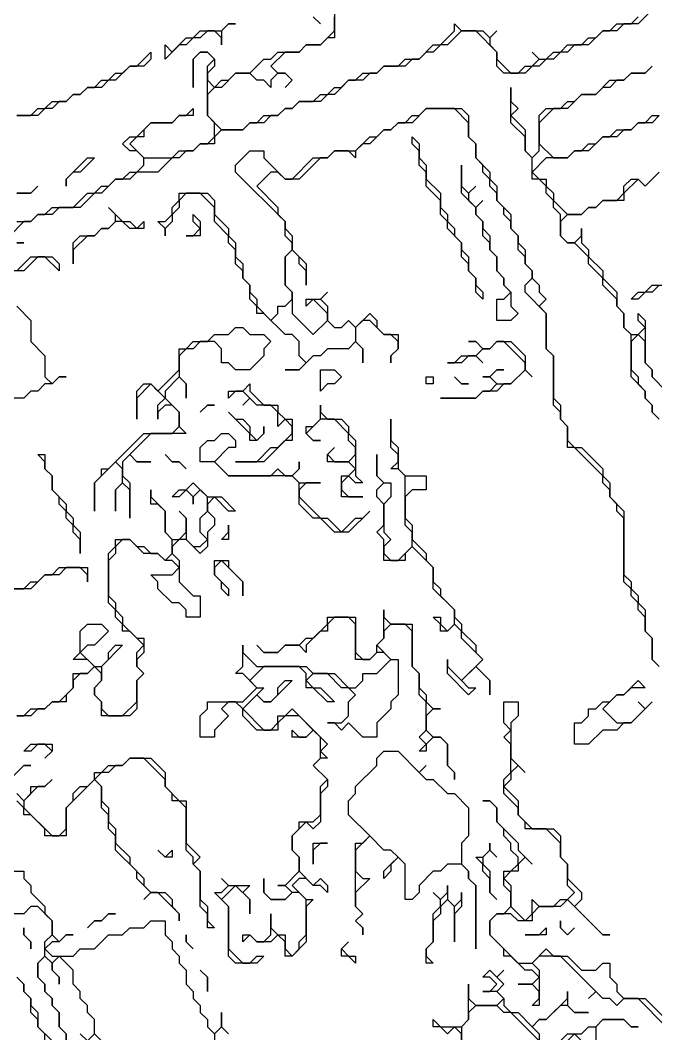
# Model space of a CAD drawing. Header units: metres. Extents: x 0 to 96.9, y 0 to 54.3.
# Drawn here: x 53.75 to 62.75, y 19.9 to 34.25 of the extents above; entities that cross this region are included whole.
import ezdxf

# ---------------------------------------------------------------- set-up
doc = ezdxf.new("R2010")
doc.units = ezdxf.units.M

msp = doc.modelspace()

# ---------------------------------------------------------------- linework, layer by layer
for points in [[(62.7, 34.4), (62.5, 34.2), (62.3, 34.2), (62.2, 34.1), (62, 34.1), (61.8, 33.9), (61.6, 33.9), (61.5, 33.8), (61.4, 33.8), (61.3, 33.7), (61.2, 33.7), (61.1, 33.6), (61, 33.6), (60.9, 33.5), (60.6, 33.5), (60.5, 33.6), (60.5, 33.8), (60.2, 34.1), (60, 34.1), (59.8, 33.9), (59.7, 33.9), (59.6, 33.8), (59.5, 33.8), (59.4, 33.7), (59.3, 33.7), (59.2, 33.6), (58.9, 33.6), (58.8, 33.5), (58.7, 33.5), (58.6, 33.4), (58.4, 33.4), (58.2, 33.2), (58.1, 33.2), (58, 33.1), (57.7, 33.1), (57.6, 33), (57.5, 33), (57.4, 32.9), (57.3, 32.9), (57.2, 32.8), (57, 32.8), (56.9, 32.7), (56.6, 32.7), (56.5, 32.6), (56.5, 32.5), (56.3, 32.5), (56.2, 32.4), (56.1, 32.4), (56, 32.3), (55.9, 32.3), (55.7, 32.1), (55.4, 32.1), (55.3, 32), (55.1, 32), (54.9, 31.8), (54.8, 31.8), (54.6, 31.6), (54.3, 31.6), (54.2, 31.5), (54, 31.5), (53.9, 31.4), (53.8, 31.4), (53.6, 31.2)], [(53.7, 31.4), (53.9, 31.4), (54, 31.5), (54.1, 31.5), (54.2, 31.6), (54.5, 31.6), (54.7, 31.8), (54.8, 31.8), (54.9, 31.9), (55, 31.9), (55.1, 32), (55.2, 32), (55.3, 32.1), (55.4, 32.1), (55.5, 32.2), (55.5, 32.3), (55.4, 32.4), (55.3, 32.4), (55.2, 32.5), (55.3, 32.6), (55.4, 32.6), (55.6, 32.8), (55.9, 32.8), (56, 32.9), (56.1, 32.9), (56.2, 33), (56.2, 32.9), (56, 32.9), (55.9, 32.8), (55.6, 32.8), (55.5, 32.7), (55.5, 32.6), (55.4, 32.6), (55.3, 32.5), (55.5, 32.3), (55.9, 32.3), (56, 32.4), (56.2, 32.4), (56.3, 32.5), (56.4, 32.5), (56.5, 32.6), (56.5, 32.8), (56.4, 32.9), (56.4, 33.6), (56.5, 33.7), (56.4, 33.8), (56.3, 33.8), (56.2, 33.7), (56.2, 33.3), (56.2, 33.7), (56.3, 33.8), (56.4, 33.8), (56.5, 33.7), (56.5, 33.6), (56.4, 33.5), (56.4, 33.4), (56.5, 33.3), (56.6, 33.4), (56.7, 33.4), (56.8, 33.5), (57, 33.5), (57.2, 33.7), (57.3, 33.7), (57.4, 33.8), (57.7, 33.8), (57.8, 33.9), (58, 33.9), (58.2, 34.1), (58.2, 34.3)], [(58.2, 34.4), (58.2, 34), (58.1, 34), (58, 33.9), (57.8, 33.9), (57.7, 33.8), (57.5, 33.8), (57.3, 33.6), (57.4, 33.5), (57.5, 33.5), (57.6, 33.4), (57.5, 33.3), (57.6, 33.4), (57.5, 33.5), (57.4, 33.5), (57.3, 33.4), (57.3, 33.3), (57.2, 33.4), (57.1, 33.4), (57, 33.5), (56.8, 33.5), (56.6, 33.3), (56.5, 33.3), (56.4, 33.2), (56.4, 32.9), (56.6, 32.7), (56.9, 32.7), (57, 32.8), (57.1, 32.8), (57.2, 32.9), (57.4, 32.9), (57.5, 33), (57.6, 33), (57.7, 33.1), (57.9, 33.1), (58, 33.2), (58.1, 33.2), (58.2, 33.3), (58.3, 33.3), (58.4, 33.4), (58.5, 33.4), (58.6, 33.5), (58.8, 33.5), (58.9, 33.6), (59.1, 33.6), (59.2, 33.7), (59.4, 33.7), (59.6, 33.9), (59.7, 33.9), (59.9, 34.1), (59.9, 34.2), (60, 34.1), (60.3, 34.1), (60.4, 34), (60.5, 34.1), (60.4, 34), (60.4, 33.9), (60.5, 33.8), (60.5, 33.7), (60.7, 33.5), (60.8, 33.5), (60.9, 33.6), (61, 33.6), (61.1, 33.7), (61, 33.8), (61.1, 33.7), (61.2, 33.7), (61.3, 33.8), (61.4, 33.8), (61.5, 33.9), (61.7, 33.9), (61.8, 34), (61.9, 34), (62, 34.1), (62.1, 34.1), (62.2, 34.2), (62.4, 34.2), (62.5, 34.3)], [(57.9, 34.3), (58, 34.2), (57.9, 34.3)], [(53.7, 32.9), (53.9, 32.9), (54, 33), (54.1, 33), (54.2, 33.1), (54.4, 33.1), (54.5, 33.2), (54.6, 33.2), (54.7, 33.3), (54.8, 33.3), (54.9, 33.4), (55, 33.4), (55.1, 33.5), (55.2, 33.5), (55.3, 33.6), (55.4, 33.6), (55.6, 33.8), (55.6, 33.7), (55.5, 33.6), (55.3, 33.6), (55.1, 33.4), (55, 33.4), (54.9, 33.3), (54.7, 33.3), (54.6, 33.2), (54.5, 33.2), (54.4, 33.1), (54.3, 33.1), (54.2, 33), (54.1, 33), (54, 32.9), (53.7, 32.9)], [(62.8, 28.6), (62.7, 28.7), (62.7, 28.8), (62.6, 28.9), (62.6, 29), (62.4, 29.2), (62.4, 29.8), (62.3, 29.9), (62.3, 30.1), (62.2, 30.2), (62.2, 30.3), (62, 30.5), (62, 30.6), (61.8, 30.8), (61.8, 30.9), (61.6, 31.1), (61.5, 31.1), (61.4, 31.2), (61.4, 31.5), (61.3, 31.6), (61.3, 31.7), (61.2, 31.8), (61.2, 31.9), (61.1, 32), (61, 32), (61, 32.3), (60.9, 32.4), (60.9, 32.6), (60.7, 32.8), (60.7, 33.3), (60.7, 33.1), (60.8, 33), (60.7, 32.9), (60.9, 32.7), (60.9, 32.4), (61, 32.3), (61.1, 32.4), (61.1, 32.9), (61.2, 33), (61.4, 33), (61.5, 33.1), (61.6, 33.1), (61.7, 33.2), (61.9, 33.2), (62.1, 33.4), (62.3, 33.4), (62.4, 33.5), (62.6, 33.5), (62.7, 33.6), (62.6, 33.5), (62.4, 33.5), (62.3, 33.4), (62.2, 33.4), (62.1, 33.3), (62, 33.3), (61.9, 33.2), (61.7, 33.2), (61.5, 33), (61.3, 33), (61.1, 32.8), (61.1, 32.5), (61.3, 32.3), (61.5, 32.3), (61.6, 32.4), (61.7, 32.4), (61.8, 32.5), (61.9, 32.5), (62, 32.6), (62.1, 32.6), (62.2, 32.7), (62.4, 32.7), (62.5, 32.8), (62.6, 32.8), (62.7, 32.9), (62.8, 32.9)], [(62.8, 25.1), (62.7, 25.2), (62.7, 25.5), (62.6, 25.6), (62.6, 25.8), (62.5, 25.9), (62.5, 26), (62.4, 26.1), (62.4, 26.2), (62.3, 26.3), (62.3, 27.2), (62.2, 27.3), (62.2, 27.4), (62.1, 27.5), (62.1, 27.6), (62, 27.7), (62, 27.8), (61.6, 28.2), (61.5, 28.2), (61.5, 28.5), (61.4, 28.6), (61.4, 28.7), (61.3, 28.8), (61.3, 29.5), (61.2, 29.6), (61.2, 30.1), (60.9, 30.4), (60.9, 30.5), (61, 30.6), (61, 30.7), (60.9, 30.8), (60.9, 30.9), (60.8, 31), (60.8, 31.2), (60.7, 31.3), (60.7, 31.4), (60.6, 31.5), (60.6, 31.6), (60.5, 31.7), (60.5, 31.8), (60.4, 31.9), (60.4, 32), (60.3, 32.1), (60.3, 32.2), (60.2, 32.3), (60.2, 32.5), (60.1, 32.6), (60.1, 32.8), (59.9, 33), (59.5, 33), (59.3, 32.8), (59.1, 32.8), (59, 32.7), (58.9, 32.7), (58.7, 32.5), (58.6, 32.5), (58.5, 32.4), (58.5, 32.3), (58.4, 32.4), (58.2, 32.4), (58.1, 32.3), (58, 32.3), (57.7, 32), (57.5, 32), (57.4, 32.1), (57.3, 32.1), (57.1, 31.9), (57.4, 31.6), (57.4, 31.5), (57.5, 31.4), (57.5, 31.3), (57.6, 31.2), (57.6, 31), (57.8, 30.8), (57.8, 30.5), (57.8, 30.7), (57.7, 30.8), (57.7, 30.9), (57.6, 31), (57.5, 30.9), (57.5, 30.5), (57.6, 30.4), (57.6, 30.1), (57.9, 29.8), (58.1, 30), (58.1, 30.1), (57.9, 30.3), (57.8, 30.2), (57.8, 30.3), (58, 30.3), (58.1, 30.4), (58, 30.3), (58.1, 30.2), (58.1, 30), (58.2, 29.9), (58.3, 29.9), (58.4, 30), (58.5, 29.9), (58.7, 30.1), (58.8, 30), (58.8, 29.9), (58.9, 29.8), (59.1, 29.8), (59.1, 29.6), (59, 29.5), (59, 29.4), (59, 29.5), (59.1, 29.6), (59.1, 29.7), (59, 29.8), (58.9, 29.8), (58.7, 30), (58.6, 30), (58.5, 29.9), (58.5, 29.7), (58.6, 29.6), (58.6, 29.4), (58.6, 29.6), (58.5, 29.7), (58.4, 29.6), (58.1, 29.6), (58, 29.5), (57.9, 29.5), (57.7, 29.3), (57.5, 29.3), (57.7, 29.3), (57.8, 29.4), (57.7, 29.5), (57.7, 29.7), (57.6, 29.8), (57.5, 29.8), (57.2, 30.1), (57.1, 30.1), (57.1, 30.2), (57, 30.3), (57, 30.5), (56.9, 30.6), (56.9, 30.7), (56.8, 30.8), (56.8, 31), (56.7, 31.1), (56.7, 31.2), (56.5, 31.4), (56.5, 31.6), (56.3, 31.8), (56.1, 31.8), (56, 31.7), (56, 31.6), (55.9, 31.5), (55.9, 31.4), (55.8, 31.3), (55.8, 31.2), (55.8, 31.3), (55.7, 31.4), (55.8, 31.4), (55.9, 31.5), (55.9, 31.6), (56, 31.7), (56, 31.8), (56.4, 31.8), (56.5, 31.7), (56.5, 31.5), (56.7, 31.3), (56.7, 31.2), (56.8, 31.1), (56.8, 30.9), (56.9, 30.8), (56.9, 30.6), (57, 30.5), (57, 30.4), (57.1, 30.3), (57.1, 30.2), (57.3, 30), (57.4, 30.1), (57.4, 30.2), (57.5, 30.2), (57.6, 30.3), (57.6, 30.4), (57.5, 30.5), (57.5, 30.9), (57.6, 31), (57.6, 31.1), (57.5, 31.2), (57.5, 31.4), (56.8, 32.1), (56.8, 32.2), (57, 32.4), (57.2, 32.4), (57.2, 32.3), (57.5, 32), (57.6, 32), (57.9, 32.3), (58.1, 32.3), (58.2, 32.4), (58.5, 32.4), (58.7, 32.6), (58.8, 32.6), (58.9, 32.7), (59, 32.7), (59.1, 32.8), (59.2, 32.8), (59.3, 32.9), (59.4, 32.9), (59.5, 33), (60, 33), (60.1, 32.9), (60.1, 32.6), (60.2, 32.5), (60.2, 32.3), (60.4, 32.1), (60.4, 32), (60.5, 31.9), (60.5, 31.7), (60.7, 31.5), (60.7, 31.3), (60.8, 31.2), (60.8, 31.1), (60.9, 31), (60.9, 30.8), (61, 30.7), (61, 30.6), (61.1, 30.5), (61.1, 30.4), (61.2, 30.3), (61.1, 30.2), (61.2, 30.1), (61.2, 29.6), (61.3, 29.5), (61.3, 28.9), (61.4, 28.8), (61.4, 28.6), (61.5, 28.5), (61.5, 28.3), (61.6, 28.2), (61.7, 28.2), (62, 27.9), (62, 27.8), (62.1, 27.7), (62.1, 27.5), (62.3, 27.3), (62.3, 26.4), (62.4, 26.3), (62.4, 26.2), (62.5, 26.1), (62.5, 26), (62.6, 25.9), (62.6, 25.6), (62.7, 25.5), (62.7, 25.2), (62.8, 25.1)], [(62.8, 32.9), (62.7, 32.8), (62.5, 32.8), (62.4, 32.7), (62.3, 32.7), (62.2, 32.6), (62, 32.6), (61.8, 32.4), (61.6, 32.4), (61.5, 32.3), (61.2, 32.3), (61, 32.1), (61.1, 32), (61.2, 32), (61.2, 31.9), (61.3, 31.8), (61.3, 31.7), (61.5, 31.5), (61.7, 31.5), (61.8, 31.6), (61.9, 31.6), (62, 31.7), (62.2, 31.7), (62.3, 31.8), (62.3, 31.9), (62.4, 32), (62.5, 32), (62.6, 31.9), (62.8, 32.1)], [(62.8, 32.1), (62.6, 31.9), (62.5, 32), (62.3, 31.8), (62.3, 31.7), (62, 31.7), (61.9, 31.6), (61.8, 31.6), (61.7, 31.5), (61.5, 31.5), (61.4, 31.4), (61.4, 31.2), (61.5, 31.1), (61.6, 31.1), (61.7, 31.2), (61.7, 31.3), (61.7, 31.1), (61.8, 31), (61.8, 30.9), (62, 30.7), (62, 30.6), (62.2, 30.4), (62.2, 30.2), (62.3, 30.1), (62.3, 29.9), (62.4, 29.8), (62.5, 29.8), (62.6, 29.9), (62.5, 30), (62.5, 30.1), (62.6, 30), (62.6, 29.4), (62.7, 29.3), (62.7, 29.2), (62.9, 29)], [(53.7, 31.8), (53.9, 31.8), (54, 31.9), (53.9, 31.8), (53.7, 31.8)], [(53.7, 31.1), (53.8, 31.1), (53.7, 31.1)], [(53.7, 30.7), (53.9, 30.9), (54.2, 30.9), (54.3, 30.8), (54.3, 30.7), (54.1, 30.9), (54, 30.9), (53.8, 30.7), (53.6, 30.7)], [(62.8, 30.5), (62.7, 30.4), (62.6, 30.4), (62.5, 30.3), (62.4, 30.3), (62.5, 30.4), (62.6, 30.4), (62.7, 30.5), (63, 30.5)], [(53.7, 30.2), (53.9, 30), (53.9, 29.7), (54.1, 29.5), (54.1, 29.2), (54.2, 29.1), (54.3, 29.2), (54.4, 29.2), (54.3, 29.2), (54.2, 29.1), (54.1, 29.1), (54, 29), (53.9, 29), (53.8, 28.9), (53.6, 28.9)], [(62.9, 29), (62.7, 29.2), (62.7, 29.3), (62.6, 29.4), (62.6, 29.7), (62.5, 29.8), (62.4, 29.7), (62.4, 29.3), (62.5, 29.2), (62.5, 29.1), (62.6, 29), (62.6, 28.9), (62.7, 28.8), (62.7, 28.7), (62.8, 28.6)], [(53.7, 24.4), (53.8, 24.4), (53.9, 24.5), (54.1, 24.5), (54.2, 24.6), (54.3, 24.6), (54.5, 24.8), (54.5, 25), (54.7, 25), (54.8, 25.1), (54.7, 25.2), (54.5, 25.2), (54.6, 25.3), (54.6, 25.6), (54.7, 25.7), (54.9, 25.7), (55, 25.6), (54.8, 25.4), (54.7, 25.4), (54.6, 25.3), (54.8, 25.1), (54.9, 25.1), (55, 25.2), (55, 25.3), (55.1, 25.4), (55.2, 25.4), (54.9, 25.1), (54.9, 24.9), (54.8, 24.8), (54.8, 24.7), (54.9, 24.6), (54.9, 24.5), (55, 24.4), (55.2, 24.4), (55.4, 24.6), (55.4, 24.9), (55.5, 25), (55.4, 25.1), (55.4, 25.3), (55.5, 25.4), (55.3, 25.6), (55.2, 25.6), (55.2, 25.7), (55.1, 25.8), (55.1, 25.9), (55, 26), (55, 26.7), (55.1, 26.8), (55.1, 26.9), (55.3, 26.9), (55.4, 26.8), (55.5, 26.8), (55.6, 26.7), (55.7, 26.7), (55.8, 26.6), (55.9, 26.7), (55.9, 26.9), (55.8, 27), (55.8, 27.3), (55.7, 27.4), (55.6, 27.4), (55.6, 27.6), (55.6, 27.5), (55.8, 27.3), (55.8, 27), (55.9, 26.9), (56, 26.9), (56.1, 27), (56.1, 27.2), (56, 27.3), (56.1, 27.2), (56.1, 26.9), (56.2, 26.8), (56.3, 26.8), (56.4, 26.9), (56.3, 27), (56.3, 27.2), (56.4, 27.3), (56.4, 27.5), (56.3, 27.6), (56.2, 27.5), (56.2, 27.4), (56.2, 27.5), (56.1, 27.6), (56, 27.5), (55.9, 27.5), (56, 27.6), (56.1, 27.6), (56.2, 27.7), (56.4, 27.5), (56.6, 27.5), (56.8, 27.3), (56.7, 27.3), (56.5, 27.5), (56.4, 27.4), (56.4, 27.3), (56.5, 27.2), (56.5, 27.1), (56.4, 27), (56.4, 26.8), (56.3, 26.7), (56.1, 26.9), (56, 26.9), (55.9, 26.8), (55.9, 26.7), (56, 26.6), (56, 26.3), (56.2, 26.1), (56.3, 26.1), (56.3, 25.8), (56.1, 25.8), (56.1, 25.9), (56, 26), (55.9, 26), (55.7, 26.2), (55.7, 26.3), (55.6, 26.4), (55.9, 26.4), (56, 26.5), (55.9, 26.6), (55.8, 26.6), (55.7, 26.7), (55.5, 26.7), (55.3, 26.9), (55.2, 26.9), (55.1, 26.8), (55.1, 26.7), (55, 26.6), (55, 26.1), (55.1, 26), (55.1, 25.9), (55.2, 25.8), (55.2, 25.7), (55.4, 25.5), (55.5, 25.5), (55.5, 25.3), (55.4, 25.2), (55.4, 25.1), (55.5, 25), (55.4, 24.9), (55.4, 24.5), (55.3, 24.4), (54.9, 24.4), (54.9, 24.6), (54.8, 24.7), (54.8, 24.8), (54.9, 24.9), (54.9, 25), (54.8, 25.1), (54.7, 25), (54.6, 25), (54.5, 24.9), (54.5, 24.8), (54.4, 24.7), (54.4, 24.6), (54.2, 24.6), (54.1, 24.5), (54, 24.5), (53.9, 24.4), (53.7, 24.4)], [(53.6, 26.2), (53.8, 26.2), (53.9, 26.3), (54, 26.3), (54.1, 26.4), (54.2, 26.4), (54.3, 26.5), (54.7, 26.5), (54.7, 26.3), (54.7, 26.4), (54.6, 26.5), (54.4, 26.5), (54.3, 26.4), (54.1, 26.4), (53.9, 26.2), (53.6, 26.2)], [(62.9, 20), (62.5, 20.4), (62.3, 20.4), (62.2, 20.3), (62.1, 20.4), (62, 20.4), (61.9, 20.5), (61.8, 20.4), (61.9, 20.5), (61.4, 21), (61.1, 21), (61, 20.9), (61.1, 20.8), (61.1, 20.3), (61, 20.3), (61.1, 20.4), (61.1, 20.5), (61, 20.6), (60.8, 20.6), (61, 20.6), (61.1, 20.7), (61, 20.8), (60.9, 20.8), (60.7, 21), (60.6, 21), (60.6, 21.1), (60.4, 21.3), (60.4, 21.5), (60.5, 21.6), (60.6, 21.6), (60.7, 21.7), (60.7, 21.9), (60.6, 22), (60.6, 22.2), (60.7, 22.2), (60.8, 22.3), (60.8, 22.4), (60.7, 22.5), (60.7, 22.6), (60.6, 22.7), (60.6, 22.8), (60.5, 22.9), (60.5, 23.1), (60.4, 23.2), (60.3, 23.2), (60.4, 23.2), (60.5, 23.1), (60.5, 22.9), (60.8, 22.6), (60.8, 22.5), (61, 22.3), (60.9, 22.4), (60.8, 22.3), (60.8, 22.2), (60.7, 22.2), (60.6, 22.1), (60.7, 22), (60.7, 21.7), (60.9, 21.5), (61, 21.6), (61, 21.8), (61.1, 21.7), (61.3, 21.7), (61.4, 21.8), (61.5, 21.8), (61.6, 21.9), (61.5, 22), (61.5, 22.3), (61.4, 22.4), (61.4, 22.6), (61.2, 22.8), (60.9, 22.8), (60.9, 22.9), (60.8, 23), (60.8, 23.1), (60.6, 23.3), (60.6, 23.5), (60.7, 23.6), (60.7, 24), (60.6, 24.1), (60.7, 24.2), (60.6, 24.3), (60.6, 24.6), (60.8, 24.6), (60.8, 24.4), (60.7, 24.3), (60.7, 23.8), (60.9, 23.6), (60.8, 23.7), (60.7, 23.6), (60.7, 23.5), (60.6, 23.4), (60.8, 23.2), (60.8, 23), (61, 22.8), (61.3, 22.8), (61.4, 22.7), (61.4, 22.4), (61.5, 22.3), (61.5, 22.1), (61.7, 21.9), (61.7, 21.8), (61.6, 21.7), (62, 21.3), (62.1, 21.3), (62, 21.3), (61.5, 21.8), (61.4, 21.7), (61.1, 21.7), (61, 21.6), (61, 21.5), (60.8, 21.5), (60.7, 21.6), (60.5, 21.6), (60.4, 21.5), (60.4, 21.3), (60.8, 20.9), (61, 20.9), (61.2, 21.1), (61.3, 21), (61.5, 21), (61.7, 20.8), (61.9, 20.8), (62, 20.9), (62.1, 20.9), (62.1, 20.7), (62.2, 20.6), (62.2, 20.5), (62.3, 20.4), (62.6, 20.4), (62.9, 20.1)], [(53.6, 23.5), (53.8, 23.7), (53.9, 23.7), (53.8, 23.7), (53.7, 23.6)], [(53.7, 23.3), (53.8, 23.2), (53.9, 23.3), (53.9, 23.4), (54.1, 23.4), (54.2, 23.5), (54.1, 23.4), (54, 23.4), (53.8, 23.2), (53.8, 23.1), (54.2, 22.7), (54.3, 22.7), (54.4, 22.8), (54.4, 23.1), (54.5, 23.2), (54.5, 23.3), (54.6, 23.4), (54.7, 23.4), (54.8, 23.5), (54.8, 23.6), (54.9, 23.6), (55, 23.7), (55.2, 23.7), (55.3, 23.8), (55.6, 23.8), (55.8, 23.6), (55.8, 23.4), (56, 23.2), (56.1, 23.2), (56.1, 22.6), (56.3, 22.4), (56.2, 22.3), (56.3, 22.2), (56.3, 21.8), (56.4, 21.7), (56.4, 21.5), (56.5, 21.4), (56.4, 21.4), (56.4, 21.6), (56.3, 21.7), (56.3, 22.2), (56.2, 22.3), (56.2, 22.4), (56.1, 22.5), (56.1, 23.1), (56, 23.2), (55.9, 23.2), (55.9, 23.3), (55.8, 23.4), (55.8, 23.5), (55.5, 23.8), (55.3, 23.8), (55.2, 23.7), (55.1, 23.7), (55, 23.6), (54.9, 23.6), (54.8, 23.5), (54.9, 23.4), (54.9, 23.2), (55, 23.1), (55, 22.9), (55.1, 22.8), (55.1, 22.6), (55.3, 22.4), (55.3, 22.3), (55.5, 22.1), (55.5, 22), (55.6, 21.9), (55.8, 21.9), (55.9, 21.8), (55.9, 21.7), (56, 21.6), (56, 21.5), (56, 21.6), (55.7, 21.9), (55.6, 21.9), (55.5, 21.8), (55.6, 21.9), (55.4, 22.1), (55.4, 22.2), (55.1, 22.5), (55.1, 22.7), (55, 22.8), (55, 23), (54.9, 23.1), (54.9, 23.4), (54.8, 23.5), (54.4, 23.1), (54.4, 22.7), (54.1, 22.7), (54.1, 22.8), (53.9, 23), (53.8, 23), (53.8, 23.1), (53.7, 23.2)], [(53.5, 22.2), (53.8, 22.2), (53.8, 22.1), (53.9, 22), (53.9, 21.9), (54.1, 21.7), (54.1, 21.6), (54.2, 21.5), (54.2, 21.3), (54.3, 21.2), (54.4, 21.3), (54.5, 21.3), (54.4, 21.3), (54.3, 21.2), (54.2, 21.2), (54.1, 21.1), (54.2, 21), (54.5, 21), (54.6, 21.1), (54.8, 21.1), (55, 21.3), (55.2, 21.3), (55.3, 21.4), (55.5, 21.4), (55.6, 21.5), (55.8, 21.5), (55.8, 21.3), (55.9, 21.2), (55.9, 21.1), (56, 21), (56, 20.9), (56.1, 20.8), (56.1, 20.6), (56.2, 20.5), (56.2, 20.4), (56.3, 20.3), (56.3, 20.2), (56.4, 20.1), (56.4, 20), (56.5, 19.9), (56.6, 20), (56.6, 20.2), (56.6, 20), (56.7, 19.9), (56.6, 20), (56.5, 19.9), (56.5, 19.7)], [(54.4, 19.8), (54.4, 19.9), (54.3, 20), (54.3, 20.2), (54.2, 20.3), (54.2, 20.4), (54.1, 20.5), (54.1, 20.6), (54, 20.7), (54, 20.9), (54.1, 21), (54.1, 21.2), (54.2, 21.3), (54.2, 21.5), (54, 21.7), (53.9, 21.7), (53.8, 21.6), (53.6, 21.6)], [(54.7, 19.8), (54.6, 19.9), (54.7, 19.8), (54.8, 19.9), (54.8, 20.1), (54.7, 20.2), (54.7, 20.3), (54.6, 20.4), (54.6, 20.5), (54.5, 20.6), (54.5, 20.8), (54.3, 21), (54.2, 20.9), (54.2, 20.8), (54.3, 20.7), (54.3, 20.6), (54.3, 20.7), (54.2, 20.8), (54.2, 20.9), (54.1, 21), (54, 20.9), (54, 20.7), (54.1, 20.6), (54.1, 20.5), (54.2, 20.4), (54.2, 20.3), (54.3, 20.2), (54.3, 20), (54.4, 19.9), (54.4, 19.8)], [(53.7, 20.7), (53.8, 20.6), (53.8, 20.5), (53.9, 20.4), (53.9, 20.3), (54, 20.2), (54, 20), (54.2, 19.8)], [(54.1, 19.8), (54.1, 19.9), (54, 20), (54, 20.1), (53.9, 20.2), (53.9, 20.4), (53.8, 20.5), (53.8, 20.6), (53.7, 20.7)], [(60, 19.5), (60, 19.9), (59.9, 20), (59.8, 19.9), (59.7, 20), (59.6, 20), (59.6, 20.1), (59.7, 20), (60, 20), (60.1, 20.1), (60.1, 20.6), (60.1, 20.4), (60.2, 20.3), (60.5, 20.3), (60.6, 20.4), (60.5, 20.5), (60.3, 20.5), (60.4, 20.5), (60.5, 20.6), (60.4, 20.7), (60.3, 20.7), (60.4, 20.8), (60.5, 20.7), (60.6, 20.8), (60.5, 20.7), (60.6, 20.6), (60.5, 20.5), (60.6, 20.4), (60.6, 20.3), (60.7, 20.2), (60.8, 20.2), (61, 20), (61.1, 20.1), (61.2, 20.1), (61.5, 20.4), (61.5, 20.5), (61.5, 20.3), (61.6, 20.2), (61.8, 20.2), (61.6, 20.2), (61.5, 20.3), (61.4, 20.3), (61.2, 20.1), (61.1, 20.1), (61, 20), (61.1, 19.9), (61.1, 19.8)], [(61.1, 19.8), (60.7, 20.2), (60.6, 20.2), (60.5, 20.3), (60.2, 20.3), (60.1, 20.2), (60.1, 20.1), (60, 20), (60, 19.5)], [(61.3, 19.7), (61.5, 19.9), (61.7, 19.9), (61.8, 20), (61.9, 20), (62, 20.1), (62.3, 20.1), (62.4, 20), (62.5, 20), (62.4, 20), (62.3, 20.1), (62, 20.1), (61.9, 20), (61.9, 19.8)], [(54.9, 19.8), (54.8, 19.9), (54.7, 19.8)], [(61.8, 19.7), (61.6, 19.9), (61.4, 19.7)]]:
    msp.add_lwpolyline(points)
for points in [[(55.8, 33.7), (55.8, 33.9), (55.9, 33.8), (56.1, 34), (56.2, 34), (56.3, 34.1), (56.6, 34.1), (56.7, 34.2), (56.8, 34.2), (56.7, 34.2), (56.6, 34.1), (56.6, 33.9), (56.6, 34), (56.5, 34.1), (56.4, 34.1), (56.3, 34), (56.2, 34), (56.1, 33.9), (56, 33.9)], [(60.3, 30.3), (60.2, 30.4), (60.2, 30.6), (60.1, 30.7), (60.1, 30.8), (60, 30.9), (60, 31.1), (59.8, 31.3), (59.8, 31.4), (59.7, 31.5), (59.7, 31.7), (59.5, 31.9), (59.5, 32.1), (59.4, 32.2), (59.4, 32.4), (59.3, 32.5), (59.3, 32.6), (59.4, 32.5), (59.4, 32.3), (59.5, 32.2), (59.5, 32), (59.7, 31.8), (59.7, 31.6), (59.8, 31.5), (59.8, 31.4), (59.9, 31.3), (59.9, 31.2), (60, 31.1), (60, 31), (60.1, 30.9), (60.1, 30.7), (60.2, 30.6), (60.2, 30.5), (60.3, 30.4)], [(54.4, 31.9), (54.4, 32), (54.7, 32.3), (54.8, 32.3), (54.6, 32.1), (54.5, 32.1), (54.4, 32)], [(60.5, 30), (60.5, 30.3), (60.6, 30.3), (60.7, 30.4), (60.6, 30.5), (60.6, 30.6), (60.5, 30.7), (60.5, 30.9), (60.4, 31), (60.4, 31.1), (60.3, 31.2), (60.3, 31.4), (60.2, 31.5), (60.2, 31.6), (60, 31.8), (60, 32.2), (60, 31.9), (60.1, 31.8), (60.2, 31.9), (60.1, 31.8), (60.1, 31.7), (60.2, 31.6), (60.3, 31.7), (60.2, 31.6), (60.2, 31.5), (60.3, 31.4), (60.3, 31.3), (60.4, 31.2), (60.4, 31), (60.5, 30.9), (60.5, 30.7), (60.6, 30.6), (60.6, 30.5), (60.7, 30.4), (60.7, 30.2), (60.8, 30.1), (60.7, 30)], [(54.5, 30.8), (54.5, 31.1), (54.6, 31.2), (54.8, 31.2), (54.9, 31.3), (55, 31.3), (55.1, 31.4), (55.1, 31.5), (55, 31.6), (55.2, 31.4), (55.3, 31.4), (55.4, 31.3), (55.5, 31.4), (55.5, 31.3), (55.3, 31.3), (55.2, 31.4), (55.1, 31.4), (55, 31.3), (54.9, 31.3), (54.8, 31.2), (54.7, 31.2), (54.5, 31)], [(56.1, 31.2), (56.2, 31.2), (56.3, 31.3), (56.2, 31.4), (56.2, 31.5), (56.3, 31.4), (56.3, 31.2)], [(55.3, 27.2), (55.3, 27.6), (55.2, 27.7), (55.1, 27.6), (55.1, 27.3), (55.1, 27.6), (55.2, 27.7), (55.2, 27.9), (55.1, 28), (54.8, 27.7), (54.8, 27.3), (54.8, 27.7), (54.9, 27.8), (54.9, 27.9), (55, 27.9), (55.5, 28.4), (55.9, 28.4), (56, 28.5), (56, 28.7), (55.9, 28.8), (55.8, 28.8), (55.7, 28.7), (55.7, 28.6), (55.7, 28.8), (55.8, 28.9), (55.6, 29.1), (55.4, 28.9), (55.4, 28.6), (55.4, 29), (55.5, 29.1), (55.6, 29.1), (55.7, 29), (56, 29.3), (56, 29.6), (56.1, 29.6), (56.2, 29.7), (56.4, 29.7), (56.5, 29.8), (56.7, 29.8), (56.8, 29.9), (56.9, 29.9), (57, 29.8), (57.2, 29.8), (57.3, 29.7), (57.2, 29.6), (57.2, 29.5), (57, 29.3), (56.8, 29.3), (56.7, 29.4), (56.6, 29.4), (56.6, 29.6), (56.5, 29.7), (56.3, 29.7), (56.2, 29.6), (56.1, 29.6), (56, 29.5), (56, 29.2), (56.1, 29.1), (56.1, 28.9), (56.1, 29.1), (56, 29.2), (55.8, 29), (55.8, 28.9), (56, 28.7), (56, 28.5), (56.1, 28.4), (55.6, 28.4), (55.3, 28.1), (55.4, 28), (55.6, 28), (55.4, 28), (55.3, 28.1), (55.2, 28), (55.2, 27.8), (55.3, 27.7)], [(59.7, 28.9), (60.2, 28.9), (60.3, 29), (60.4, 29), (60.5, 29.1), (60.4, 29.2), (60.3, 29.2), (60.4, 29.2), (60.5, 29.3), (60.6, 29.3), (60.5, 29.3), (60.4, 29.2), (60.5, 29.1), (60.7, 29.1), (60.9, 29.3), (60.9, 29.4), (60.6, 29.7), (60.5, 29.7), (60.4, 29.6), (60.3, 29.6), (60.2, 29.5), (60.3, 29.4), (60.2, 29.5), (60.1, 29.5), (60, 29.4), (59.8, 29.4), (59.9, 29.4), (60, 29.5), (60.2, 29.5), (60.3, 29.6), (60.2, 29.7), (60.1, 29.7), (60.2, 29.7), (60.3, 29.6), (60.4, 29.6), (60.5, 29.7), (60.7, 29.7), (60.9, 29.5), (60.9, 29.3), (61, 29.2), (60.9, 29.3), (60.7, 29.1), (60.6, 29.1), (60.5, 29), (60.3, 29), (60.2, 28.9)], [(58, 29), (58, 29.3), (58.2, 29.3), (58.3, 29.2), (58.2, 29.1), (58.1, 29.1)], [(59.5, 29.1), (59.5, 29.2), (59.6, 29.2), (59.6, 29.1)], [(60, 29.1), (59.9, 29.2), (60, 29.1), (60.1, 29.1)], [(56.8, 28), (57.1, 28), (57.3, 28.2), (57.4, 28.2), (57.6, 28.4), (57.6, 28.5), (57.5, 28.6), (57.4, 28.5), (57.4, 28.7), (57.3, 28.8), (57.1, 28.8), (57, 28.9), (56.9, 28.8), (57, 28.9), (56.9, 29), (56.8, 29), (56.7, 28.9), (56.7, 29), (56.9, 29), (57, 29.1), (57, 29), (57.2, 28.8), (57.4, 28.8), (57.4, 28.7), (57.5, 28.6), (57.6, 28.6), (57.6, 28.3), (57.5, 28.3), (57.2, 28)], [(56.3, 28.7), (56.4, 28.8), (56.5, 28.8), (56.4, 28.8)], [(57, 28.3), (57, 28.4), (56.7, 28.7), (56.8, 28.6), (56.9, 28.6), (57, 28.5), (57, 28.4), (57.1, 28.3), (57.2, 28.4), (57.2, 28.5), (57.2, 28.4), (57.1, 28.3)], [(58.3, 27.5), (58.3, 27.8), (58.4, 27.8), (58.5, 27.9), (58.4, 28), (58.1, 28), (58.1, 28.1), (58.2, 28.2), (58.1, 28.1), (58.2, 28), (58.4, 28), (58.5, 28.1), (58.5, 28.2), (58.4, 28.3), (58.4, 28.4), (58.2, 28.6), (58, 28.6), (57.8, 28.4), (57.9, 28.3), (58, 28.3), (57.9, 28.3), (57.8, 28.4), (57.8, 28.5), (57.9, 28.5), (58, 28.6), (58, 28.8), (58, 28.7), (58.1, 28.6), (58.3, 28.6), (58.4, 28.5), (58.4, 28.4), (58.5, 28.3), (58.5, 27.8), (58.6, 27.7), (58.5, 27.7), (58.4, 27.8), (58.3, 27.7), (58.3, 27.6), (58.4, 27.5), (58.6, 27.5)], [(60.1, 24.7), (59.8, 25), (59.8, 25.2), (59.8, 25.1), (60, 24.9), (60.3, 25.2), (60, 25.5), (60, 25.6), (59.9, 25.7), (59.8, 25.6), (59.7, 25.6), (59.7, 25.7), (59.6, 25.8), (59.7, 25.8), (59.7, 25.7), (59.8, 25.6), (59.9, 25.7), (59.9, 25.9), (59.6, 26.2), (59.6, 26.5), (59.3, 26.8), (59.2, 26.7), (59.2, 26.6), (58.9, 26.6), (58.9, 26.9), (58.8, 27), (58.9, 27.1), (58.9, 27.4), (58.8, 27.5), (58.8, 27.6), (58.9, 27.7), (58.8, 27.8), (58.8, 28.1), (58.8, 27.8), (58.9, 27.7), (59, 27.7), (59, 27.5), (58.9, 27.4), (58.9, 27), (59, 26.9), (58.9, 26.8), (58.9, 26.7), (59, 26.6), (59.1, 26.6), (59.3, 26.8), (59.3, 27), (59.2, 27.1), (59.2, 27.8), (59.1, 27.9), (59, 27.9), (59.1, 28), (59.1, 28.1), (59, 28.2), (59, 28.6), (59, 28.3), (59.1, 28.2), (59.1, 27.9), (59.2, 27.8), (59.5, 27.8), (59.5, 27.6), (59.3, 27.6), (59.2, 27.5), (59.2, 27.2), (59.3, 27.1), (59.3, 26.9), (59.5, 26.7), (59.5, 26.6), (59.6, 26.5), (59.6, 26.3), (59.7, 26.2), (59.7, 26.1), (59.9, 25.9), (59.9, 25.8), (60, 25.7), (60, 25.6), (60.2, 25.4), (60.2, 25.3), (60.3, 25.2), (60.2, 25.1), (60.4, 24.9), (60.4, 24.7), (60.4, 24.9), (60.2, 25.1), (60, 24.9), (60.1, 24.8), (60.2, 24.8)], [(58.2, 27), (58, 27.2), (57.9, 27.2), (57.7, 27.4), (57.7, 27.7), (57.6, 27.8), (56.7, 27.8), (56.5, 28), (56.3, 28), (56.3, 28.2), (56.4, 28.3), (56.5, 28.3), (56.6, 28.4), (56.7, 28.4), (56.8, 28.3), (56.8, 28.2), (56.7, 28.2), (56.5, 28), (56.7, 27.8), (57.3, 27.8), (57.4, 27.9), (57.5, 27.8), (57.6, 27.8), (57.7, 27.9), (57.7, 28), (57.7, 27.9), (57.6, 27.8), (57.7, 27.7), (58, 27.7), (57.8, 27.7), (57.7, 27.6), (57.7, 27.5), (58, 27.2), (58.1, 27.2), (58.3, 27), (58.5, 27.2), (58.6, 27.2), (58.7, 27.3), (58.4, 27)], [(54.6, 26.7), (54.6, 26.9), (54.5, 27), (54.5, 27.1), (54.4, 27.2), (54.4, 27.3), (54.3, 27.4), (54.3, 27.5), (54.2, 27.6), (54.2, 27.8), (54.1, 27.9), (54.1, 28), (54, 28.1), (54.1, 28.1), (54.1, 27.9), (54.2, 27.8), (54.2, 27.6), (54.4, 27.4), (54.4, 27.3), (54.5, 27.2), (54.5, 27.1), (54.6, 27)], [(56.1, 27.9), (56, 28), (55.9, 28), (55.8, 28.1), (55.9, 28), (56, 28)], [(56.6, 26.9), (56.7, 27), (56.7, 27.1), (56.7, 26.9)], [(56.7, 26.1), (56.6, 26.2), (56.6, 26.3), (56.5, 26.4), (56.5, 26.6), (56.7, 26.6), (56.7, 26.5), (56.9, 26.3), (56.9, 26.1), (56.9, 26.3), (56.6, 26.6), (56.5, 26.5), (56.5, 26.4), (56.7, 26.2)], [(57.5, 21), (57.5, 21.2), (57.4, 21.3), (57.3, 21.2), (57.1, 21.2), (57, 21.3), (56.9, 21.2), (56.9, 21.3), (57, 21.3), (57.1, 21.2), (57.2, 21.2), (57.3, 21.3), (57.3, 21.6), (57.3, 21.4), (57.4, 21.3), (57.5, 21.3), (57.5, 21.1), (57.6, 21), (57.7, 21.1), (57.7, 21.2), (57.8, 21.3), (57.8, 21.8), (57.7, 21.9), (57.6, 21.9), (57.5, 21.8), (57.3, 21.8), (57.2, 21.9), (57.2, 22.1), (57.2, 21.9), (57.3, 21.8), (57.5, 21.8), (57.6, 21.9), (57.5, 22), (57.4, 22), (57.5, 22), (57.7, 22.2), (57.7, 22.4), (57.6, 22.5), (57.6, 22.7), (57.7, 22.8), (57.7, 22.9), (57.9, 22.9), (58, 23), (58, 23.4), (58.1, 23.5), (57.9, 23.7), (58, 23.8), (58, 24.1), (57.9, 24.2), (57.8, 24.1), (57.6, 24.1), (57.6, 24.2), (57.7, 24.1), (57.8, 24.1), (57.9, 24.2), (57.7, 24.4), (57.5, 24.4), (57.4, 24.3), (57.4, 24.2), (57.1, 24.2), (56.9, 24.4), (56.9, 24.5), (56.8, 24.6), (56.7, 24.6), (56.6, 24.5), (56.7, 24.4), (56.5, 24.2), (56.5, 24.1), (56.3, 24.1), (56.3, 24.4), (56.4, 24.5), (56.4, 24.6), (56.9, 24.6), (57.1, 24.8), (56.9, 25), (56.8, 25), (56.9, 25.1), (56.9, 25.4), (56.9, 25.3), (57.1, 25.1), (57.8, 25.1), (57.9, 25), (58.2, 25), (58.4, 24.8), (58.5, 24.8), (58.6, 24.9), (58.6, 25), (58.8, 25), (59, 25.2), (58.9, 25.3), (58.8, 25.3), (58.7, 25.2), (58.5, 25.2), (58.5, 25.7), (58.4, 25.8), (58.2, 25.8), (58.1, 25.7), (58.1, 25.6), (58, 25.6), (57.8, 25.4), (57.8, 25.3), (57.7, 25.4), (57.5, 25.4), (57.4, 25.3), (57.2, 25.3), (57.1, 25.4), (57.2, 25.3), (57.4, 25.3), (57.5, 25.4), (57.7, 25.4), (57.8, 25.5), (57.9, 25.5), (58.1, 25.7), (58.1, 25.8), (58.5, 25.8), (58.5, 25.3), (58.6, 25.2), (58.7, 25.2), (58.8, 25.3), (58.8, 25.4), (58.9, 25.5), (58.9, 25.9), (58.9, 25.8), (59, 25.7), (59.3, 25.7), (59.3, 25.1), (59.4, 25), (59.4, 24.8), (59.5, 24.7), (59.5, 24.6), (59.6, 24.5), (59.7, 24.5), (59.6, 24.5), (59.5, 24.4), (59.5, 24.2), (59.6, 24.1), (59.7, 24.1), (59.8, 24), (59.8, 23.7), (59.9, 23.6), (59.9, 23.5), (59.9, 23.6), (59.8, 23.7), (59.8, 24), (59.7, 24.1), (59.6, 24.1), (59.5, 24), (59.5, 23.9), (59.4, 23.9), (59.5, 24), (59.4, 24.1), (59.5, 24.2), (59.5, 24.6), (59.4, 24.7), (59.4, 25), (59.3, 25.1), (59.3, 25.6), (59.2, 25.7), (59, 25.7), (58.9, 25.6), (58.9, 25.5), (58.8, 25.4), (59, 25.2), (59.1, 25.2), (59.1, 24.7), (59, 24.6), (59, 24.5), (58.8, 24.3), (58.8, 24.1), (58.6, 24.1), (58.4, 24.3), (58.3, 24.2), (58.2, 24.3), (58.1, 24.3), (58.3, 24.3), (58.4, 24.4), (58.4, 24.6), (58.5, 24.7), (58.4, 24.8), (58.3, 24.8), (58.1, 25), (57.9, 25), (57.8, 24.9), (57.9, 24.8), (58, 24.8), (58.2, 24.6), (58.1, 24.6), (57.9, 24.8), (57.8, 24.8), (57.8, 25), (57.7, 25.1), (57.2, 25.1), (57, 24.9), (57.1, 24.8), (57.2, 24.8), (57.1, 24.7), (57.2, 24.6), (57.3, 24.6), (57.4, 24.7), (57.4, 24.8), (57.5, 24.9), (57.6, 24.9), (57.3, 24.6), (57.2, 24.6), (57.1, 24.7), (56.9, 24.5), (57.2, 24.2), (57.3, 24.2), (57.4, 24.3), (57.4, 24.4), (57.5, 24.4), (57.6, 24.5), (58.1, 24), (58, 23.9), (58.1, 23.8), (58, 23.8), (57.9, 23.7), (58.1, 23.5), (58.1, 23.4), (58, 23.3), (58, 22.9), (57.9, 22.8), (57.8, 22.9), (57.6, 22.7), (57.6, 22.5), (57.7, 22.4), (57.7, 22.2), (57.9, 22), (58, 22.1), (58.1, 22), (58.1, 21.9), (58, 22), (57.9, 22), (57.8, 22.1), (57.7, 22.1), (57.6, 22), (57.8, 21.8), (57.9, 21.8), (57.8, 21.7), (57.8, 21.2), (57.6, 21)], [(61.6, 24), (61.6, 24.3), (61.7, 24.3), (61.8, 24.4), (61.8, 24.5), (61.9, 24.5), (62, 24.6), (62.1, 24.6), (62.2, 24.7), (62.3, 24.7), (62.5, 24.9), (62.6, 24.8), (62.4, 24.8), (62.3, 24.7), (62.2, 24.7), (62, 24.5), (62.2, 24.3), (62.4, 24.3), (62.6, 24.5), (62.5, 24.6), (62.6, 24.5), (62.7, 24.6), (62.4, 24.3), (62.3, 24.3), (62.2, 24.2), (62, 24.2), (61.8, 24)], [(54.1, 23.8), (54.2, 23.9), (54.1, 24), (54, 24), (53.9, 23.9), (53.8, 23.9), (53.9, 24), (54.2, 24), (54.2, 23.9)], [(60.2, 21.1), (60.2, 22), (60.1, 22.1), (60.1, 22.2), (60, 22.3), (59.8, 22.3), (59.7, 22.2), (59.6, 22.2), (59.4, 22), (59.4, 21.9), (59.3, 21.8), (59.2, 21.8), (59.2, 22.3), (59.1, 22.4), (59, 22.3), (59, 22.2), (58.9, 22.1), (58.9, 22.2), (59.1, 22.4), (59, 22.5), (58.9, 22.5), (58.7, 22.7), (58.5, 22.5), (58.5, 22.2), (58.6, 22.1), (58.7, 22.1), (58.5, 21.9), (58.5, 21.7), (58.6, 21.6), (58.5, 21.5), (58.6, 21.4), (58.6, 21.3), (58.6, 21.4), (58.5, 21.5), (58.6, 21.6), (58.5, 21.7), (58.5, 22.6), (58.6, 22.6), (58.7, 22.7), (58.4, 23), (58.4, 23.2), (58.5, 23.3), (58.5, 23.4), (58.8, 23.7), (58.8, 23.8), (58.9, 23.9), (59.1, 23.9), (59.4, 23.6), (59.5, 23.7), (59.4, 23.6), (59.5, 23.5), (59.6, 23.5), (59.8, 23.3), (59.9, 23.3), (60.1, 23.1), (60.1, 22.7), (60, 22.6), (60, 22.3), (60.1, 22.2), (60.1, 22.1), (60.2, 22)], [(57.9, 22.3), (57.9, 22.6), (58.1, 22.6), (58, 22.6), (57.9, 22.5)], [(60.5, 21.8), (60.4, 21.9), (60.4, 22.1), (60.3, 22.2), (60.3, 22.3), (60.2, 22.4), (60.3, 22.4), (60.4, 22.5), (60.4, 22.6), (60.4, 22.5), (60.5, 22.4), (60.4, 22.5), (60.3, 22.4), (60.3, 22.3), (60.4, 22.2), (60.4, 21.9)], [(55.8, 22.4), (55.7, 22.5), (55.8, 22.4), (55.9, 22.5), (55.9, 22.4)], [(56.8, 20.9), (56.7, 21), (56.7, 21.7), (56.5, 21.9), (56.6, 21.9), (56.7, 22), (56.6, 22.1), (56.7, 22), (57, 22), (56.9, 21.9), (57, 21.8), (57, 21.6), (57, 21.8), (56.8, 22), (56.6, 21.8), (56.7, 21.7), (56.7, 21.1), (56.9, 20.9), (57, 20.9), (57.1, 21), (57.2, 21), (57.1, 20.9)], [(59.5, 20.9), (59.5, 21.1), (59.6, 21.2), (59.6, 21.6), (59.7, 21.7), (59.7, 21.8), (59.6, 21.9), (59.7, 21.8), (59.8, 21.9), (59.8, 22), (59.8, 21.8), (59.9, 21.7), (60, 21.8), (60, 21.9), (60, 21.7), (59.9, 21.6), (59.9, 21.2), (59.9, 21.7), (59.8, 21.8), (59.7, 21.7), (59.7, 21.6), (59.6, 21.5), (59.6, 21.2), (59.5, 21.1), (59.5, 21), (59.6, 20.9)], [(54.7, 21.4), (54.8, 21.5), (54.9, 21.5), (55, 21.6), (55.1, 21.6), (55, 21.6), (54.9, 21.5), (54.8, 21.5)], [(53.9, 21.1), (53.9, 21.2), (53.8, 21.3), (53.8, 21.4), (53.8, 21.3), (53.9, 21.2)], [(60.9, 21.3), (61.1, 21.3), (61.2, 21.4), (61.2, 21.3)], [(61.5, 21.3), (61.4, 21.4), (61.4, 21.5), (61.4, 21.4), (61.5, 21.3), (61.6, 21.4)], [(56.2, 21.1), (56.1, 21.2), (56.1, 21.3), (56.1, 21.2)], [(58.5, 20.9), (58.4, 21), (58.3, 21), (58.3, 21.1), (58.4, 21.2), (58.3, 21.1), (58.4, 21), (58.5, 21)], [(56.4, 20.5), (56.4, 20.7), (56.3, 20.8), (56.4, 20.7)]]:
    msp.add_lwpolyline(points, close=True)

doc.saveas('drawing.dxf')
